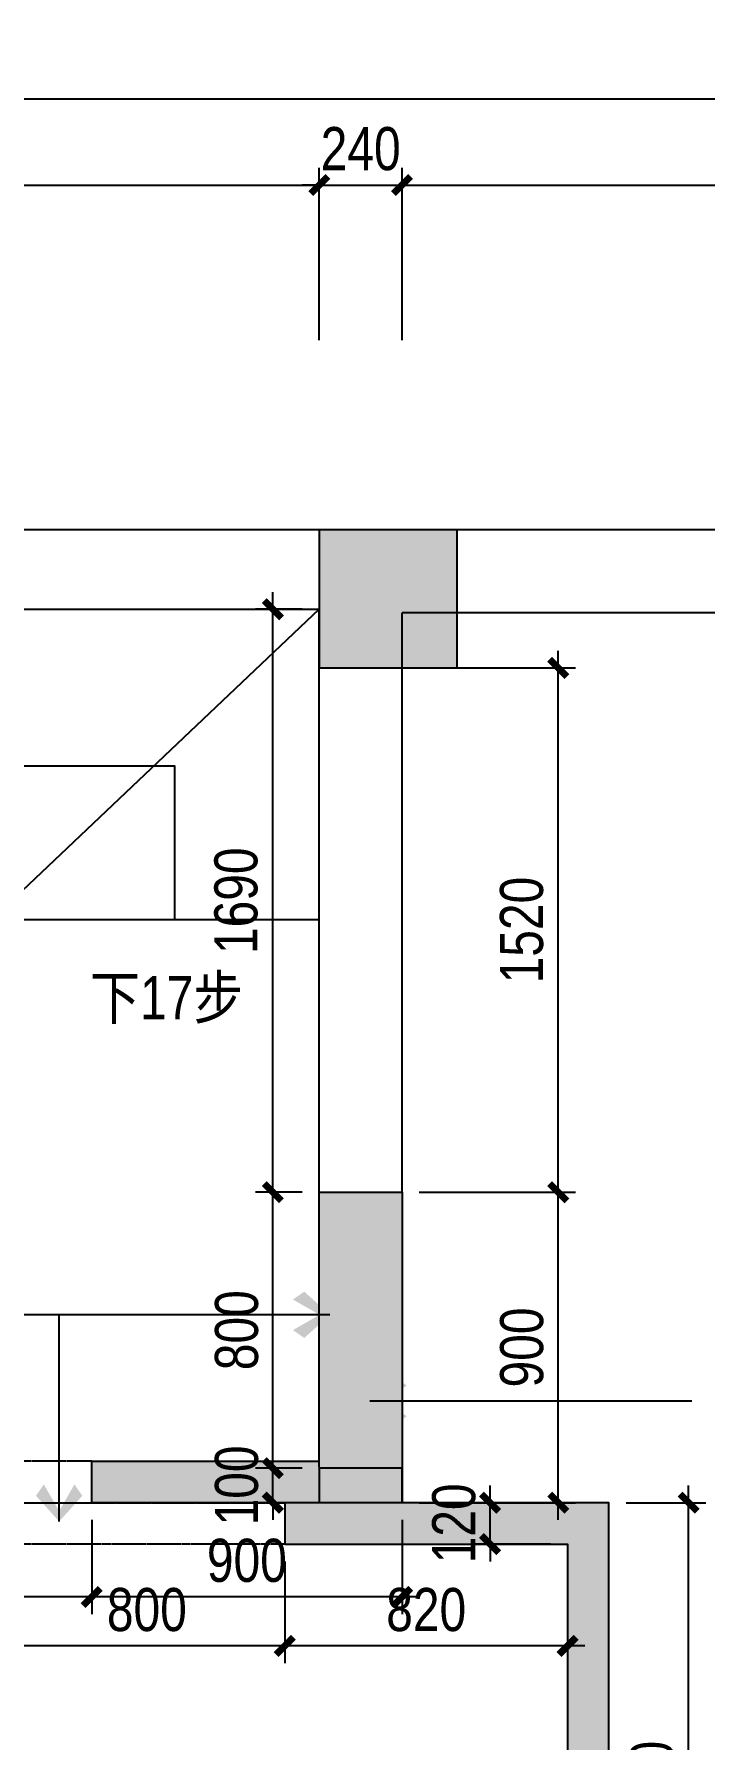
# Model space of a CAD drawing. Extents: x 160245 to 405305, y -111140 to 232735.
# Drawn here: x 374321 to 376266, y 79733 to 84678 of the extents above; entities that cross this region are included whole.
import ezdxf

# ---------------------------------------------------------------- set-up
doc = ezdxf.new("R2010")
doc.units = 0
doc.header["$LTSCALE"] = 10
doc.header["$MEASUREMENT"] = 0
doc.linetypes.add('DASH', pattern=[0.35, 0.25, -0.1])
doc.layers.get('Defpoints').update_dxf_attribs({"color": 229})
for name, color, linetype in [('P-N wall 新建隔墙', 241, 'Continuous'), ('P-N wall 新建隔墙2', 241, 'Continuous'), ('P-O wall 原始墙体', 245, 'Continuous'), ('P-O wall 拆除墙体', 245, 'Continuous'), ('P-o 原建筑尺寸', 8, 'Continuous'), ('P-Stair 楼梯（原建筑设备）', 159, 'Continuous')]:
    doc.layers.add(name, color=color, linetype=linetype)
doc.styles.add('PDC DIM', font='PMingLiU-ExtB.ttf', dxfattribs={"width": 0.85})
doc.dimstyles.new('PDC-A2', dxfattribs={"dimscale": 0, "dimtxt": 2.5, "dimasz": 1, "dimexe": 1, "dimexo": 1, "dimgap": 0.7, "dimtad": 1, "dimdec": 0, "dimtxsty": 'PDC DIM', "dimblk": 'ARCHTICK', "dimcen": 1, "dimdle": 1, "dimclrd": 8, "dimclre": 8, "dimclrt": 9, "dimadec": 0, "dimazin": 0, "dimtfac": 1, "dimtdec": 0, "dimtix": 1, "dimtmove": 2, "dimatfit": 3, "dimldrblk": 'PDC A2 T R', "dimfxl": 10, "dimfxlon": 1, "dimarcsym": 0})

# ---------------------------------------------------------------- blocks, each defined once
blk = doc.blocks.new('_ArchTick')
at = {"color": 0, "linetype": 'ByBlock', "const_width": 0.4}
blk.add_lwpolyline([(-0.5, -0.5), (0.5, 0.5)], dxfattribs=at)
blk = doc.blocks.new('*D1570')
at = {"layer": 'Defpoints', "color": 0}
for p in [(375388.1, 84240.4), (375148.1, 83740.4), (375388.1, 83740.4)]:
    blk.add_point(p, dxfattribs=at)
at = {"layer": 'P-o 原建筑尺寸', "color": 8, "lineweight": -2}
for p, q in [((375148.1, 83790.4), (375148.1, 84290.4)), ((375388.1, 83790.4), (375388.1, 84290.4)), ((375148.1, 84240.4), (375098.1, 84240.4)), ((375148.1, 84240.4), (375388.1, 84240.4)), ((375388.1, 84240.4), (375438.1, 84240.4))]:
    blk.add_line(p, q, dxfattribs=at)
at = {"layer": 'P-o 原建筑尺寸', "color": 8, "lineweight": -2, "xscale": 50, "yscale": 50, "zscale": 50}
blk.add_blockref('_ArchTick', (375148.1, 84240.4), dxfattribs=at)
at = {"layer": 'P-o 原建筑尺寸', "color": 8, "lineweight": -2, "xscale": 50, "yscale": 50, "zscale": 50, "rotation": 180}
blk.add_blockref('_ArchTick', (375388.1, 84240.4), dxfattribs=at)
at = {"layer": 'P-o 原建筑尺寸', "color": 9, "insert": (375268.1, 84345), "char_height": 125, "attachment_point": 5, "style": 'PDC DIM'}
blk.add_mtext('240', dxfattribs=at)
blk = doc.blocks.new('PDC A2 T R')
at = {"color": 0, "linetype": 'ByBlock'}
blk.add_line((0, 0), (-2, 0), dxfattribs=at)
for points in [[(-2.147, 0.886), (-1.491, 1.345), (-0.6, 0), (0, 0)], [(-2.147, -0.886), (-1.491, -1.345), (-0.6, 0), (0, 0)]]:
    blk.add_solid(points, dxfattribs=at)
blk = doc.blocks.new('*D1571')
at = {"layer": 'Defpoints', "color": 0}
for p in [(379618.1, 84240.4), (375388.1, 83740.4), (379618.1, 83740.4)]:
    blk.add_point(p, dxfattribs=at)
at = {"layer": 'P-o 原建筑尺寸', "color": 8, "lineweight": -2}
for p, q in [((375388.1, 83790.4), (375388.1, 84290.4)), ((379618.1, 83790.4), (379618.1, 84290.4)), ((375338.1, 84240.4), (379668.1, 84240.4))]:
    blk.add_line(p, q, dxfattribs=at)
at = {"layer": 'P-o 原建筑尺寸', "color": 8, "lineweight": -2, "xscale": 50, "yscale": 50, "zscale": 50, "rotation": 180}
blk.add_blockref('_ArchTick', (375388.1, 84240.4), dxfattribs=at)
at = {"layer": 'P-o 原建筑尺寸', "color": 8, "lineweight": -2, "xscale": 50, "yscale": 50, "zscale": 50}
blk.add_blockref('_ArchTick', (379618.1, 84240.4), dxfattribs=at)
at = {"layer": 'P-o 原建筑尺寸', "color": 9, "insert": (377503.1, 84345), "char_height": 125, "attachment_point": 5, "style": 'PDC DIM'}
blk.add_mtext('4230', dxfattribs=at)
blk = doc.blocks.new('*D1573')
at = {"layer": 'Defpoints', "color": 0}
for p in [(379858.1, 84490.4), (367938.1, 83740.4), (379858.1, 83740.4)]:
    blk.add_point(p, dxfattribs=at)
at = {"layer": 'P-o 原建筑尺寸', "color": 8, "lineweight": -2}
for p, q in [((367938.1, 83990.4), (367938.1, 84540.4)), ((379858.1, 83990.4), (379858.1, 84540.4)), ((367888.1, 84490.4), (379908.1, 84490.4))]:
    blk.add_line(p, q, dxfattribs=at)
at = {"layer": 'P-o 原建筑尺寸', "color": 8, "lineweight": -2, "xscale": 50, "yscale": 50, "zscale": 50, "rotation": 180}
blk.add_blockref('_ArchTick', (367938.1, 84490.4), dxfattribs=at)
at = {"layer": 'P-o 原建筑尺寸', "color": 8, "lineweight": -2, "xscale": 50, "yscale": 50, "zscale": 50}
blk.add_blockref('_ArchTick', (379858.1, 84490.4), dxfattribs=at)
at = {"layer": 'P-o 原建筑尺寸', "color": 9, "insert": (373898.1, 84595.8), "char_height": 125, "attachment_point": 5, "style": 'PDC DIM'}
blk.add_mtext('11920', dxfattribs=at)
blk = doc.blocks.new('*D1588')
at = {"layer": 'Defpoints', "color": 0}
for p in [(375148.1, 84240.4), (370568.1, 83740.4), (375148.1, 83740.4)]:
    blk.add_point(p, dxfattribs=at)
at = {"layer": 'P-o 原建筑尺寸', "color": 8, "lineweight": -2}
for p, q in [((370568.1, 83790.4), (370568.1, 84290.4)), ((375148.1, 83790.4), (375148.1, 84290.4)), ((370518.1, 84240.4), (375198.1, 84240.4))]:
    blk.add_line(p, q, dxfattribs=at)
at = {"layer": 'P-o 原建筑尺寸', "color": 8, "lineweight": -2, "xscale": 50, "yscale": 50, "zscale": 50, "rotation": 180}
blk.add_blockref('_ArchTick', (370568.1, 84240.4), dxfattribs=at)
at = {"layer": 'P-o 原建筑尺寸', "color": 8, "lineweight": -2, "xscale": 50, "yscale": 50, "zscale": 50}
blk.add_blockref('_ArchTick', (375148.1, 84240.4), dxfattribs=at)
at = {"layer": 'P-o 原建筑尺寸', "color": 9, "insert": (372858.1, 84346.2), "char_height": 125, "attachment_point": 5, "style": 'PDC DIM'}
blk.add_mtext('4580', dxfattribs=at)
blk = doc.blocks.new('*D1652')
at = {"layer": 'Defpoints', "color": 0}
for p in [(375388.1, 81320.4), (375841.1, 81320.4), (375388.1, 80420.4)]:
    blk.add_point(p, dxfattribs=at)
at = {"layer": 'P-O wall 拆除墙体', "color": 8, "lineweight": -2}
for p, q in [((375841.1, 80370.4), (375841.1, 81370.4)), ((375438.1, 81320.4), (375891.1, 81320.4)), ((375438.1, 80420.4), (375891.1, 80420.4))]:
    blk.add_line(p, q, dxfattribs=at)
at = {"layer": 'P-O wall 拆除墙体', "color": 8, "lineweight": -2, "xscale": 50.00000214280067, "yscale": 50.00000214280067, "zscale": 50.00000214280067}
for p, rotation in [((375841.1, 81320.4), 90), ((375841.1, 80420.4), 270)]:
    blk.add_blockref('_ArchTick', p, dxfattribs=dict(at, rotation=rotation))
at = {"layer": 'P-O wall 拆除墙体', "color": 9, "insert": (375735.7, 80870.4), "char_height": 125, "attachment_point": 5, "rotation": 90, "style": 'PDC DIM'}
blk.add_mtext('900', dxfattribs=at)
blk = doc.blocks.new('*D1653')
at = {"layer": 'Defpoints', "color": 0}
for p in [(375388.1, 82840.4), (375841.1, 82840.4), (375388.1, 81320.4)]:
    blk.add_point(p, dxfattribs=at)
at = {"layer": 'P-O wall 拆除墙体', "color": 8, "lineweight": -2}
for p, q in [((375841.1, 81270.4), (375841.1, 82890.4)), ((375438.1, 82840.4), (375891.1, 82840.4)), ((375438.1, 81320.4), (375891.1, 81320.4))]:
    blk.add_line(p, q, dxfattribs=at)
at = {"layer": 'P-O wall 拆除墙体', "color": 8, "lineweight": -2, "xscale": 50.00000214280067, "yscale": 50.00000214280067, "zscale": 50.00000214280067}
for p, rotation in [((375841.1, 82840.4), 90), ((375841.1, 81320.4), 270)]:
    blk.add_blockref('_ArchTick', p, dxfattribs=dict(at, rotation=rotation))
at = {"layer": 'P-O wall 拆除墙体', "color": 9, "insert": (375735.3, 82080.4), "char_height": 125, "attachment_point": 5, "rotation": 90, "style": 'PDC DIM'}
blk.add_mtext('1520', dxfattribs=at)
blk = doc.blocks.new('*D1654')
at = {"layer": 'Defpoints', "color": 0}
for p in [(374488.1, 80420.4), (375388.1, 80420.4), (374488.1, 80147.1)]:
    blk.add_point(p, dxfattribs=at)
at = {"layer": 'P-O wall 拆除墙体', "color": 8, "lineweight": -2}
for p, q in [((374488.1, 80370.4), (374488.1, 80097.1)), ((375388.1, 80370.4), (375388.1, 80097.1)), ((375438.1, 80147.1), (374438.1, 80147.1))]:
    blk.add_line(p, q, dxfattribs=at)
at = {"layer": 'P-O wall 拆除墙体', "color": 8, "lineweight": -2, "xscale": 50.00000214280067, "yscale": 50.00000214280067, "zscale": 50.00000214280067, "rotation": 180}
blk.add_blockref('_ArchTick', (374488.1, 80147.1), dxfattribs=at)
at = {"layer": 'P-O wall 拆除墙体', "color": 8, "lineweight": -2, "xscale": 50.00000214280067, "yscale": 50.00000214280067, "zscale": 50.00000214280067}
blk.add_blockref('_ArchTick', (375388.1, 80147.1), dxfattribs=at)
at = {"layer": 'P-O wall 拆除墙体', "color": 9, "insert": (374938.1, 80252.5), "char_height": 125, "attachment_point": 5, "style": 'PDC DIM'}
blk.add_mtext('900', dxfattribs=at)
blk = doc.blocks.new('*D1655')
at = {"layer": 'Defpoints', "color": 0}
for p in [(373518.1, 80420.4), (374488.1, 80420.4), (373518.1, 80147.1)]:
    blk.add_point(p, dxfattribs=at)
at = {"layer": 'P-O wall 拆除墙体', "color": 8, "lineweight": -2}
for p, q in [((373518.1, 80370.4), (373518.1, 80097.1)), ((374488.1, 80370.4), (374488.1, 80097.1)), ((374538.1, 80147.1), (373468.1, 80147.1))]:
    blk.add_line(p, q, dxfattribs=at)
at = {"layer": 'P-O wall 拆除墙体', "color": 8, "lineweight": -2, "xscale": 50.00000214280067, "yscale": 50.00000214280067, "zscale": 50.00000214280067, "rotation": 180}
blk.add_blockref('_ArchTick', (373518.1, 80147.1), dxfattribs=at)
at = {"layer": 'P-O wall 拆除墙体', "color": 8, "lineweight": -2, "xscale": 50.00000214280067, "yscale": 50.00000214280067, "zscale": 50.00000214280067}
blk.add_blockref('_ArchTick', (374488.1, 80147.1), dxfattribs=at)
at = {"layer": 'P-O wall 拆除墙体', "color": 9, "insert": (374003.1, 80252.5), "char_height": 125, "attachment_point": 5, "style": 'PDC DIM'}
blk.add_mtext('970', dxfattribs=at)
blk = doc.blocks.new('*D1718')
at = {"layer": 'Defpoints', "color": 0}
for p in [(375988.1, 80420.4), (376219.1, 80420.4), (375988.1, 78730.4)]:
    blk.add_point(p, dxfattribs=at)
at = {"layer": 'P-N wall 新建隔墙2', "color": 8, "lineweight": -2}
for p, q in [((376219.1, 78680.4), (376219.1, 80470.4)), ((376038.1, 80420.4), (376269.1, 80420.4)), ((376038.1, 78730.4), (376269.1, 78730.4))]:
    blk.add_line(p, q, dxfattribs=at)
at = {"layer": 'P-N wall 新建隔墙2', "color": 8, "lineweight": -2, "xscale": 50.00000214280067, "yscale": 50.00000214280067, "zscale": 50.00000214280067}
for p, rotation in [((376219.1, 80420.4), 90), ((376219.1, 78730.4), 270)]:
    blk.add_blockref('_ArchTick', p, dxfattribs=dict(at, rotation=rotation))
at = {"layer": 'P-N wall 新建隔墙2', "color": 9, "insert": (376112.8, 79575.4), "char_height": 125, "attachment_point": 5, "rotation": 90, "style": 'PDC DIM'}
blk.add_mtext('1690', dxfattribs=at)
blk = doc.blocks.new('*D1719')
at = {"layer": 'Defpoints', "color": 0}
for p in [(375643.3, 80420.4), (375868.1, 80420.4), (375868.1, 80300.4)]:
    blk.add_point(p, dxfattribs=at)
at = {"layer": 'P-N wall 新建隔墙2', "color": 8, "lineweight": -2}
for p, q in [((375643.3, 80420.4), (375643.3, 80470.4)), ((375818.1, 80420.4), (375593.3, 80420.4)), ((375643.3, 80300.4), (375643.3, 80420.4)), ((375818.1, 80300.4), (375593.3, 80300.4)), ((375643.3, 80300.4), (375643.3, 80250.4))]:
    blk.add_line(p, q, dxfattribs=at)
at = {"layer": 'P-N wall 新建隔墙2', "color": 8, "lineweight": -2, "xscale": 50.00000214280067, "yscale": 50.00000214280067, "zscale": 50.00000214280067}
for p, rotation in [((375643.3, 80420.4), 270), ((375643.3, 80300.4), 90)]:
    blk.add_blockref('_ArchTick', p, dxfattribs=dict(at, rotation=rotation))
at = {"layer": 'P-N wall 新建隔墙2', "color": 9, "insert": (375538.7, 80360.4), "char_height": 125, "attachment_point": 5, "rotation": 90, "style": 'PDC DIM'}
blk.add_mtext('120', dxfattribs=at)
blk = doc.blocks.new('*D1721')
at = {"layer": 'Defpoints', "color": 0}
for p in [(375048.1, 80300.4), (375868.1, 80300.4), (375048.1, 80005.2)]:
    blk.add_point(p, dxfattribs=at)
at = {"layer": 'P-N wall 新建隔墙2', "color": 8, "lineweight": -2}
for p, q in [((375048.1, 80250.4), (375048.1, 79955.2)), ((375868.1, 80250.4), (375868.1, 79955.2)), ((375918.1, 80005.2), (374998.1, 80005.2))]:
    blk.add_line(p, q, dxfattribs=at)
at = {"layer": 'P-N wall 新建隔墙2', "color": 8, "lineweight": -2, "xscale": 50.00000214280067, "yscale": 50.00000214280067, "zscale": 50.00000214280067, "rotation": 180}
blk.add_blockref('_ArchTick', (375048.1, 80005.2), dxfattribs=at)
at = {"layer": 'P-N wall 新建隔墙2', "color": 8, "lineweight": -2, "xscale": 50.00000214280067, "yscale": 50.00000214280067, "zscale": 50.00000214280067}
blk.add_blockref('_ArchTick', (375868.1, 80005.2), dxfattribs=at)
at = {"layer": 'P-N wall 新建隔墙2', "color": 9, "insert": (375458.1, 80109.8), "char_height": 125, "attachment_point": 5, "style": 'PDC DIM'}
blk.add_mtext('820', dxfattribs=at)
blk = doc.blocks.new('*D1722')
at = {"layer": 'Defpoints', "color": 0}
for p in [(374248.1, 80300.4), (375048.1, 80300.4), (374248.1, 80005.2)]:
    blk.add_point(p, dxfattribs=at)
at = {"layer": 'P-N wall 新建隔墙2', "color": 8, "lineweight": -2}
for p, q in [((374248.1, 80250.4), (374248.1, 79955.2)), ((375048.1, 80250.4), (375048.1, 79955.2)), ((375098.1, 80005.2), (374198.1, 80005.2))]:
    blk.add_line(p, q, dxfattribs=at)
at = {"layer": 'P-N wall 新建隔墙2', "color": 8, "lineweight": -2, "xscale": 50.00000214280067, "yscale": 50.00000214280067, "zscale": 50.00000214280067, "rotation": 180}
blk.add_blockref('_ArchTick', (374248.1, 80005.2), dxfattribs=at)
at = {"layer": 'P-N wall 新建隔墙2', "color": 8, "lineweight": -2, "xscale": 50.00000214280067, "yscale": 50.00000214280067, "zscale": 50.00000214280067}
blk.add_blockref('_ArchTick', (375048.1, 80005.2), dxfattribs=at)
at = {"layer": 'P-N wall 新建隔墙2', "color": 9, "insert": (374648.1, 80109.8), "char_height": 125, "attachment_point": 5, "style": 'PDC DIM'}
blk.add_mtext('800', dxfattribs=at)
blk = doc.blocks.new('*D1736')
at = {"layer": 'Defpoints', "color": 0}
for p in [(375013.4, 80520.4), (375148.1, 80520.4), (375148.1, 80420.4)]:
    blk.add_point(p, dxfattribs=at)
at = {"layer": 'P-N wall 新建隔墙2', "color": 8, "lineweight": -2}
for p, q in [((375013.4, 80520.4), (375013.4, 80570.4)), ((375098.1, 80520.4), (374963.4, 80520.4)), ((375013.4, 80420.4), (375013.4, 80520.4)), ((375098.1, 80420.4), (374963.4, 80420.4)), ((375013.4, 80420.4), (375013.4, 80370.4))]:
    blk.add_line(p, q, dxfattribs=at)
at = {"layer": 'P-N wall 新建隔墙2', "color": 8, "lineweight": -2, "xscale": 50.00000214280067, "yscale": 50.00000214280067, "zscale": 50.00000214280067}
for p, rotation in [((375013.4, 80520.4), 270), ((375013.4, 80420.4), 90)]:
    blk.add_blockref('_ArchTick', p, dxfattribs=dict(at, rotation=rotation))
at = {"layer": 'P-N wall 新建隔墙2', "color": 9, "insert": (374908.8, 80470.4), "char_height": 125, "attachment_point": 5, "rotation": 90, "style": 'PDC DIM'}
blk.add_mtext('100', dxfattribs=at)
blk = doc.blocks.new('*D1737')
at = {"layer": 'Defpoints', "color": 0}
for p in [(375013.4, 81320.4), (375148.1, 81320.4), (375148.1, 80520.4)]:
    blk.add_point(p, dxfattribs=at)
at = {"layer": 'P-N wall 新建隔墙2', "color": 8, "lineweight": -2}
for p, q in [((375013.4, 80470.4), (375013.4, 81370.4)), ((375098.1, 81320.4), (374963.4, 81320.4)), ((375098.1, 80520.4), (374963.4, 80520.4))]:
    blk.add_line(p, q, dxfattribs=at)
at = {"layer": 'P-N wall 新建隔墙2', "color": 8, "lineweight": -2, "xscale": 50.00000214280067, "yscale": 50.00000214280067, "zscale": 50.00000214280067}
for p, rotation in [((375013.4, 81320.4), 90), ((375013.4, 80520.4), 270)]:
    blk.add_blockref('_ArchTick', p, dxfattribs=dict(at, rotation=rotation))
at = {"layer": 'P-N wall 新建隔墙2', "color": 9, "insert": (374908.8, 80920.4), "char_height": 125, "attachment_point": 5, "rotation": 90, "style": 'PDC DIM'}
blk.add_mtext('800', dxfattribs=at)
blk = doc.blocks.new('*D1738')
at = {"layer": 'Defpoints', "color": 0}
for p in [(375013.4, 83010.4), (375148.1, 83010.4), (375148.1, 81320.4)]:
    blk.add_point(p, dxfattribs=at)
at = {"layer": 'P-N wall 新建隔墙2', "color": 8, "lineweight": -2}
for p, q in [((375013.4, 81270.4), (375013.4, 83060.4)), ((375098.1, 83010.4), (374963.4, 83010.4)), ((375098.1, 81320.4), (374963.4, 81320.4))]:
    blk.add_line(p, q, dxfattribs=at)
at = {"layer": 'P-N wall 新建隔墙2', "color": 8, "lineweight": -2, "xscale": 50.00000214280067, "yscale": 50.00000214280067, "zscale": 50.00000214280067}
for p, rotation in [((375013.4, 83010.4), 90), ((375013.4, 81320.4), 270)]:
    blk.add_blockref('_ArchTick', p, dxfattribs=dict(at, rotation=rotation))
at = {"layer": 'P-N wall 新建隔墙2', "color": 9, "insert": (374907.1, 82165.4), "char_height": 125, "attachment_point": 5, "rotation": 90, "style": 'PDC DIM'}
blk.add_mtext('1690', dxfattribs=at)

msp = doc.modelspace()

# ---------------------------------------------------------------- hatches: boundary and pattern name
at = {"layer": 'P-N wall 新建隔墙'}
h = msp.add_hatch(dxfattribs=at)
h.set_pattern_fill('AR-B816', color=250, scale=5)
h.set_pattern_definition([(0, (9438.613, 385738.773), (0, 40), []), (90, (9438.613, 385738.773), (-40, 40), [40, -40])])
h.paths.add_polyline_path([(372418.1, 80300.4), (374248.1, 80300.4), (374248.1, 80420.4), (372198.1, 80420.4), (372198.1, 80300.4), (372298.1, 80300.4), (372298.1, 77240.4), (372418.1, 77240.4)])
h.paths.add_polyline_path([(368678.1, 80300.4), (371398.1, 80300.4), (371398.1, 80420.4), (370568.1, 80420.4), (370568.1, 80470.4), (370448.1, 80470.4), (370448.1, 80420.4), (368678.1, 80420.4)])
h.paths.add_polyline_path([(375988.1, 78730.4), (375988.1, 80420.4), (375388.1, 80420.4), (375388.1, 80520.4), (375148.1, 80520.4), (375148.1, 80420.4), (375048.1, 80420.4), (375048.1, 80300.4), (375868.1, 80300.4), (375868.1, 78730.4)])
at = {"layer": 'P-O wall 原始墙体'}
h = msp.add_hatch(color=256, dxfattribs=at)
h.paths.add_polyline_path([(375548.1, 83240.4), (375148.1, 83240.4), (375148.1, 82840.4), (375388.1, 82840.4), (375388.1, 83000.4), (375548.1, 83000.4)])
h.paths.add_polyline_path([(375548.1, 83000.4), (375388.1, 83000.4), (375388.1, 82840.4), (375548.1, 82840.4)], flags=17)
at = {"layer": 'P-O wall 拆除墙体'}
h = msp.add_hatch(dxfattribs=at)
h.set_pattern_fill('ZIGZAG', color=250, scale=200)
h.set_pattern_definition([(0, (9438.613, 385738.773), (25, 25), [25, -25]), (90, (9463.613, 385738.773), (-25, 25), [25, -25])])
h.paths.add_polyline_path([(370568.1, 80540.4), (370568.1, 81270.4), (370448.1, 81270.4), (370448.1, 80540.4), (369658.1, 80540.4), (369658.1, 80420.4), (371728.1, 80420.4), (371728.1, 80540.4)])
h.paths.add_polyline_path([(368678.1, 80540.4), (368678.1, 80420.4), (368778.1, 80420.4), (368778.1, 80540.4)])
h.paths.add_polyline_path([(372948.1, 80420.4), (373518.1, 80420.4), (373518.1, 80540.4), (372698.1, 80540.4), (372698.1, 80420.4), (372828.1, 80420.4), (372828.1, 77240.4), (372948.1, 77240.4), (372948.1, 79230.4), (373468.1, 79230.4), (373468.1, 79350.4), (372948.1, 79350.4)])
h.paths.add_polyline_path([(375118.1, 79230.4), (375118.1, 78730.4), (375358.1, 78730.4), (375358.1, 79350.4), (374338.1, 79350.4), (374338.1, 79230.4)])
h.paths.add_polyline_path([(375148.1, 80540.4), (374488.1, 80540.4), (374488.1, 80420.4), (375388.1, 80420.4), (375388.1, 81320.4), (375148.1, 81320.4)])

# ---------------------------------------------------------------- linework, layer by layer
at = {"layer": 'P-N wall 新建隔墙2', "linetype": 'DASH'}
for points in [[(375388.1, 80520.4), (375148.1, 80520.4), (375148.1, 81320.4), (375388.1, 81320.4)], [(375048.1, 80300.4), (374248.1, 80300.4), (374248.1, 80420.4), (375048.1, 80420.4)]]:
    msp.add_lwpolyline(points, close=True, dxfattribs=at)
at = {"layer": 'P-N wall 新建隔墙2'}
msp.add_lwpolyline([(375988.1, 78730.4), (375988.1, 80420.4), (375388.1, 80420.4), (375388.1, 80520.4), (375148.1, 80520.4), (375148.1, 80420.4), (375048.1, 80420.4), (375048.1, 80300.4), (375868.1, 80300.4), (375868.1, 78730.4), (375988.1, 78730.4)], dxfattribs=at)
at = {"layer": 'P-O wall 原始墙体'}
for p, q in [((379858.1, 83240.4), (367938.1, 83240.4)), ((368178.1, 83010.4), (375148.1, 83010.4)), ((375148.1, 81320.4), (375148.1, 83010.4)), ((379618.1, 83000.4), (375388.1, 83000.4)), ((375388.1, 81320.4), (375388.1, 83000.4)), ((375148.1, 81320.4), (375388.1, 81320.4))]:
    msp.add_line(p, q, dxfattribs=at)
msp.add_lwpolyline([(375148.1, 82840.4), (375548.1, 82840.4), (375548.1, 83240.4), (375148.1, 83240.4)], close=True, dxfattribs=at)
at = {"layer": 'P-O wall 拆除墙体'}
msp.add_lwpolyline([(374488.1, 80540.4), (375148.1, 80540.4), (375148.1, 81320.4), (375388.1, 81320.4), (375388.1, 80420.4), (374488.1, 80420.4), (374488.1, 80540.4)], dxfattribs=at)
at = {"layer": 'P-O wall 拆除墙体', "linetype": 'DASH'}
msp.add_lwpolyline([(374488.1, 80540.4), (373518.1, 80540.4), (373518.1, 80420.4), (374488.1, 80420.4)], close=True, dxfattribs=at)
at = {"layer": 'P-Stair 楼梯（原建筑设备）'}
for p, q in [((375148.1, 83010.4), (374198.1, 82110.4)), ((375148.1, 82110.4), (371548.1, 82110.4))]:
    msp.add_line(p, q, dxfattribs=at)
msp.add_lwpolyline([(374729.4, 82110.4), (374729.4, 82556), (373746.3, 82556)], dxfattribs=at)

# ---------------------------------------------------------------- texts
at = {"layer": 'P-Stair 楼梯（原建筑设备）', "insert": (374483.3, 81808.6), "char_height": 125, "width": 1231.747, "attachment_point": 7, "style": 'PDC DIM'}
msp.add_mtext('下17步', dxfattribs=at)

# ---------------------------------------------------------------- dimensions: what is measured, and where the dimension line sits
at = {"layer": 'P-N wall 新建隔墙2'}
for base, p1, p2, picture, middle in [((375013.4, 83010.4), (375148.1, 81320.4), (375148.1, 83010.4), '*D1738', (374907.1, 82165.4)), ((375013.4, 81320.4), (375148.1, 80520.4), (375148.1, 81320.4), '*D1737', (374908.8, 80920.4)), ((375013.4, 80520.4), (375148.1, 80420.4), (375148.1, 80520.4), '*D1736', (374908.8, 80470.4)), ((375643.3, 80420.4), (375868.1, 80300.4), (375868.1, 80420.4), '*D1719', (375538.7, 80360.4)), ((376219.1, 80420.4), (375988.1, 78730.4), (375988.1, 80420.4), '*D1718', (376112.8, 79575.4))]:
    dim = msp.add_linear_dim(base=base, p1=p1, p2=p2, angle=90, dimstyle='PDC-A2', override={"dimscale": 50.000002}, dxfattribs=at)
    dim.commit()
    dim.dimension.update_dxf_attribs({"geometry": picture, "text_midpoint": middle})
for base, p1, p2, picture, middle in [((374248.1, 80005.2), (375048.1, 80300.4), (374248.1, 80300.4), '*D1722', (374648.1, 80109.8)), ((375048.1, 80005.2), (375868.1, 80300.4), (375048.1, 80300.4), '*D1721', (375458.1, 80109.8))]:
    dim = msp.add_linear_dim(base=base, p1=p1, p2=p2, dimstyle='PDC-A2', override={"dimscale": 50.000002}, dxfattribs=at)
    dim.commit()
    dim.dimension.update_dxf_attribs({"geometry": picture, "text_midpoint": middle})
at = {"layer": 'P-O wall 拆除墙体'}
for base, p1, p2, picture, middle in [((375841.1, 82840.4), (375388.1, 81320.4), (375388.1, 82840.4), '*D1653', (375735.3, 82080.4)), ((375841.1, 81320.4), (375388.1, 80420.4), (375388.1, 81320.4), '*D1652', (375735.7, 80870.4))]:
    dim = msp.add_linear_dim(base=base, p1=p1, p2=p2, angle=90, dimstyle='PDC-A2', override={"dimscale": 50.000002}, dxfattribs=at)
    dim.commit()
    dim.dimension.update_dxf_attribs({"geometry": picture, "text_midpoint": middle})
for base, p1, p2, picture, middle in [((373518.1, 80147.1), (374488.1, 80420.4), (373518.1, 80420.4), '*D1655', (374003.1, 80252.5)), ((374488.1, 80147.1), (375388.1, 80420.4), (374488.1, 80420.4), '*D1654', (374938.1, 80252.5))]:
    dim = msp.add_linear_dim(base=base, p1=p1, p2=p2, dimstyle='PDC-A2', override={"dimscale": 50.000002}, dxfattribs=at)
    dim.commit()
    dim.dimension.update_dxf_attribs({"geometry": picture, "text_midpoint": middle})
at = {"layer": 'P-o 原建筑尺寸'}
for base, p1, p2, picture, middle in [((379858.1, 84490.4), (367938.1, 83740.4), (379858.1, 83740.4), '*D1573', (373898.1, 84595.8)), ((375148.1, 84240.4), (370568.1, 83740.4), (375148.1, 83740.4), '*D1588', (372858.1, 84346.2)), ((375388.1, 84240.4), (375148.1, 83740.4), (375388.1, 83740.4), '*D1570', (375268.1, 84345)), ((379618.1, 84240.4), (375388.1, 83740.4), (379618.1, 83740.4), '*D1571', (377503.1, 84345))]:
    dim = msp.add_linear_dim(base=base, p1=p1, p2=p2, dimstyle='PDC-A2', override={"dimscale": 50}, dxfattribs=at)
    dim.commit()
    dim.dimension.update_dxf_attribs({"geometry": picture, "text_midpoint": middle})

# ---------------------------------------------------------------- leaders
at = {"layer": 'P-N wall 新建隔墙2'}
for points in [[(375179, 80965.1), (374393.8, 80965.1)], [(374393.8, 80366), (374393.8, 80965.1), (373449.6, 80965.1)]]:
    msp.add_leader(points, dimstyle='PDC-A2', override={"dimscale": 50.000002, "dimtad": 0}, dxfattribs=at)
at = {"layer": 'P-O wall 拆除墙体', "annotation_type": 0, "has_hookline": 1, "hookline_direction": 0}
msp.add_leader([(375294.7, 80715.6), (376227.9, 80715.6)], dimstyle='PDC-A2', override={"dimscale": 50.000002, "dimtad": 0}, dxfattribs=at)

doc.saveas('drawing.dxf')
